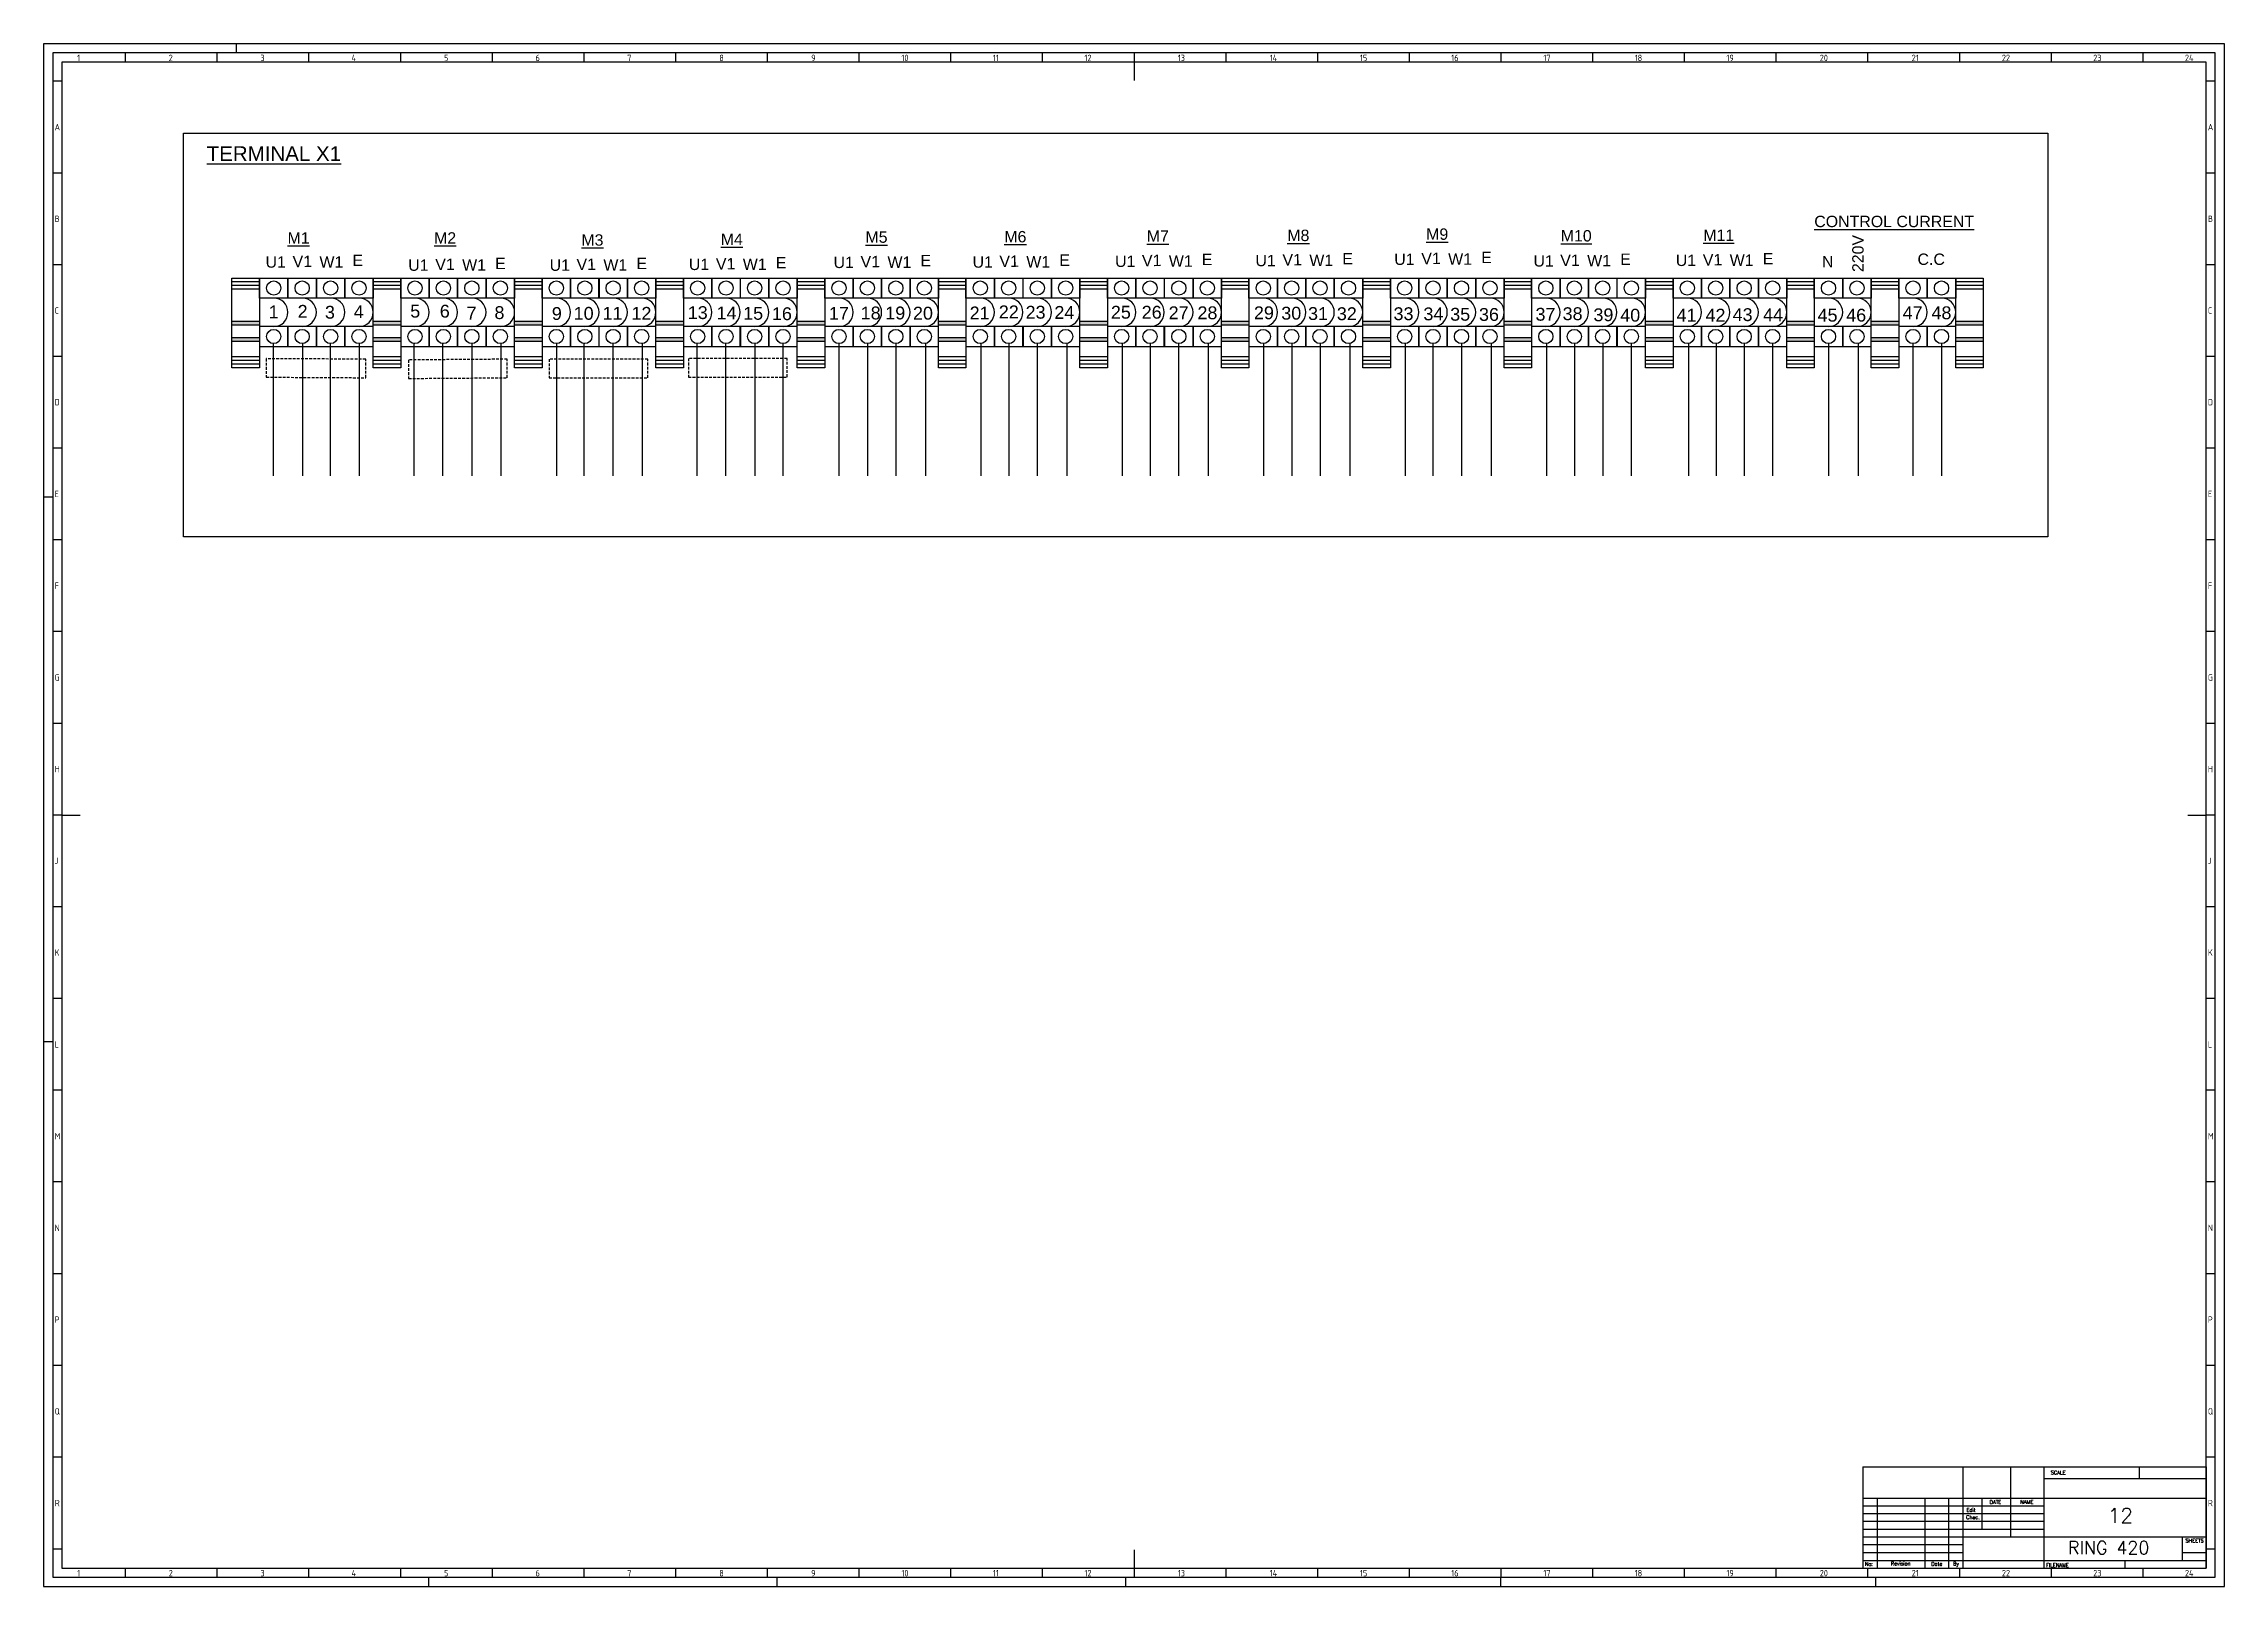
# Model space of a CAD drawing. Header units: millimetres. Extents: x 0 to 1189, y 5 to 846.
import ezdxf
from ezdxf.enums import TextEntityAlignment as Align

# ---------------------------------------------------------------- set-up
doc = ezdxf.new("R2010")
doc.units = ezdxf.units.MM
doc.header["$LTSCALE"] = 12
doc.linetypes.add('HIDDEN2', pattern=[0.1875, 0.125, -0.0625])
for name, color, linetype in [('025', 1, 'Continuous'), ('035', 5, 'Continuous'), ('07', 7, 'Continuous'), ('LOCBOX', 92, 'HIDDEN2'), ('RED_2.5mm^2', 1, 'Continuous')]:
    doc.layers.add(name, color=color, linetype=linetype)
doc.styles.add('ISO Proportional', font='isocp.shx')
doc.styles.add('WD', font='romans.shx')

# ---------------------------------------------------------------- blocks, each defined once
blk = doc.blocks.new('IEC_border_a0')
at = {"layer": '035', "color": 0}
for p, q in [((0, 841), (0, 0)), ((1189, 841), (0, 841)), ((44.5, 836), (44.5, 831)), ((94.5, 836), (94.5, 831)), ((105, 841), (105, 836)), ((144.5, 836), (144.5, 831)), ((194.5, 836), (194.5, 831)), ((244.5, 836), (244.5, 831)), ((294.5, 836), (294.5, 831)), ((344.5, 836), (344.5, 831)), ((394.5, 836), (394.5, 831)), ((444.5, 836), (444.5, 831)), ((494.5, 836), (494.5, 831)), ((544.5, 836), (544.5, 831)), ((594.5, 836), (594.5, 831)), ((644.5, 836), (644.5, 831)), ((694.5, 836), (694.5, 831)), ((744.5, 836), (744.5, 831)), ((794.5, 836), (794.5, 831)), ((844.5, 836), (844.5, 831)), ((894.5, 836), (894.5, 831)), ((944.5, 836), (944.5, 831)), ((994.5, 836), (994.5, 831)), ((1044.5, 836), (1044.5, 831)), ((1094.5, 836), (1094.5, 831)), ((1144.5, 836), (1144.5, 831)), ((1189, 0), (1189, 841)), ((10, 820.5), (5, 820.5)), ((1184, 820.5), (1179, 820.5)), ((10, 770.5), (5, 770.5)), ((1184, 770.5), (1179, 770.5)), ((10, 720.5), (5, 720.5)), ((1184, 720.5), (1179, 720.5)), ((10, 670.5), (5, 670.5)), ((1184, 670.5), (1179, 670.5)), ((10, 620.5), (5, 620.5)), ((1184, 620.5), (1179, 620.5)), ((0, 594), (5, 594)), ((10, 570.5), (5, 570.5)), ((1184, 570.5), (1179, 570.5)), ((10, 520.5), (5, 520.5)), ((1184, 520.5), (1179, 520.5)), ((10, 470.5), (5, 470.5)), ((1184, 470.5), (1179, 470.5)), ((10, 420.5), (5, 420.5)), ((1184, 420.5), (1179, 420.5)), ((1184, 420.5), (1179, 420.5)), ((10, 370.5), (5, 370.5)), ((1184, 370.5), (1179, 370.5)), ((10, 320.5), (5, 320.5)), ((1184, 320.5), (1179, 320.5)), ((0, 297), (5, 297)), ((10, 270.5), (5, 270.5)), ((1184, 270.5), (1179, 270.5)), ((1184, 270.5), (1179, 270.5)), ((10, 220.5), (5, 220.5)), ((1184, 220.5), (1179, 220.5)), ((10, 170.5), (5, 170.5)), ((1184, 170.5), (1179, 170.5)), ((10, 120.5), (5, 120.5)), ((1184, 120.5), (1179, 120.5)), ((10, 70.5), (5, 70.5)), ((1184, 70.5), (1179, 70.5)), ((10, 20.4), (5.1, 20.4)), ((1184, 20.4), (1179, 20.4)), ((0, 0), (1189, 0)), ((44.5, 10), (44.5, 5)), ((94.5, 10), (94.5, 5)), ((144.5, 10), (144.5, 5)), ((194.5, 10), (194.5, 5)), ((210, 0), (210, 5)), ((244.5, 10), (244.5, 5)), ((294.5, 10), (294.5, 5)), ((344.5, 10), (344.5, 5)), ((394.5, 10), (394.5, 5)), ((400, 0), (400, 5)), ((444.5, 10), (444.5, 5)), ((494.5, 10), (494.5, 5)), ((544.5, 10), (544.5, 5)), ((590, 0), (590, 5)), ((594.5, 10), (594.5, 5)), ((644.5, 10), (644.5, 5)), ((694.5, 10), (694.5, 5)), ((744.5, 10), (744.5, 5)), ((744.5, 10), (744.5, 5)), ((794.5, 10), (794.5, 5)), ((794.5, 0), (794.5, 5)), ((844.5, 10), (844.5, 5)), ((894.5, 10), (894.5, 5)), ((944.5, 10), (944.5, 5)), ((994.5, 10), (994.5, 5)), ((999, 0), (999, 5)), ((1044.5, 10), (1044.5, 5)), ((1094.5, 10), (1094.5, 5)), ((1144.5, 10), (1144.5, 5))]:
    blk.add_line(p, q, dxfattribs=at)
blk.add_lwpolyline([(10, 10), (1179, 10), (1179, 831), (10, 831)], close=True, dxfattribs=at)
at = {"layer": '07', "color": 0}
for p, q in [((594.5, 831), (594.5, 821)), ((10, 420.5), (20, 420.5)), ((1169, 420.5), (1179, 420.5)), ((594.5, 20), (594.5, 10))]:
    blk.add_line(p, q, dxfattribs=at)
blk.add_lwpolyline([(5, 5), (1184, 5), (1184, 836), (5, 836)], close=True, dxfattribs=at)
at = {"layer": '035', "color": 0, "style": 'ISO Proportional'}
for s, p in [('1', (18.3, 831.5)), ('2', (68.2, 831.5)), ('3', (118.2, 831.5)), ('4', (167.9, 831.5)), ('5', (218.3, 831.5)), ('6', (268.2, 831.5)), ('7', (318.2, 831.5)), ('8', (368.4, 831.5)), ('9', (418.5, 831.5)), ('10', (467.7, 831.5)), ('11', (517.5, 831.5)), ('12', (567.5, 831.5)), ('13', (618.4, 831.5)), ('14', (668.5, 831.5)), ('15', (717.7, 831.5)), ('16', (767.5, 831.5)), ('17', (817.7, 831.5)), ('18', (867.5, 831.5)), ('19', (917.5, 831.5)), ('20', (968.4, 831.5)), ('21', (1018.5, 831.5)), ('22', (1067.7, 831.5)), ('23', (1117.5, 831.5)), ('24', (1167.5, 831.5)), ('A', (6, 793.8)), ('A', (1180, 793.8)), ('B', (6, 743.8)), ('B', (1180, 743.8)), ('C', (6, 693.8)), ('C', (1180, 693.8)), ('D', (6, 643.8)), ('D', (1180, 643.8)), ('E', (6, 593.8)), ('E', (1180, 593.8)), ('F', (6, 543.8)), ('F', (1180, 543.8)), ('G', (6, 493.8)), ('G', (1180, 493.8)), ('H', (6, 443.8)), ('H', (1180, 443.8)), ('J', (6, 393.8)), ('J', (1180, 393.8)), ('K', (6, 343.8)), ('K', (1180, 343.8)), ('L', (6, 293.7)), ('L', (1180, 293.7)), ('M', (6, 243.7)), ('M', (1180, 243.7)), ('N', (6, 193.7)), ('N', (1180, 193.7)), ('P', (6, 143.7)), ('P', (1180, 143.7)), ('Q', (6, 93.7)), ('Q', (1180, 93.7)), ('R', (6.1, 43.7)), ('R', (1180, 43.7)), ('1', (18.3, 5.5)), ('2', (68.2, 5.5)), ('3', (118.2, 5.5)), ('4', (167.9, 5.5)), ('5', (218.3, 5.5)), ('6', (268.2, 5.5)), ('7', (318.2, 5.5)), ('8', (368.4, 5.5)), ('9', (418.5, 5.5)), ('10', (467.7, 5.5)), ('11', (517.5, 5.5)), ('12', (567.5, 5.5)), ('13', (618.4, 5.5)), ('14', (668.5, 5.5)), ('15', (717.7, 5.5)), ('16', (767.5, 5.5)), ('17', (817.7, 5.5)), ('18', (867.5, 5.5)), ('19', (917.5, 5.5)), ('20', (968.4, 5.5)), ('21', (1018.5, 5.5)), ('22', (1067.7, 5.5)), ('23', (1117.5, 5.5)), ('24', (1167.5, 5.5))]:
    blk.add_text(s, height=3.5, dxfattribs=at).set_placement(p)
blk = doc.blocks.new('IEC_tblock_a0')
at = {"layer": '035'}
for p, q in [((-106.6, 55.2), (-106.6, 17)), ((-88.4, 48.9), (0, 48.9)), ((-36.4, 55.2), (-36.4, 48.9)), ((-179.4, 38.2), (-179.4, 0)), ((-153.4, 38.2), (-153.4, 0)), ((-140.4, 38.2), (-140.4, 0)), ((-122.2, 38.2), (-122.2, 21.2)), ((-187.2, 34), (-88.4, 34)), ((-187.2, 29.8), (-88.4, 29.8)), ((-187.2, 25.5), (-88.4, 25.5)), ((-187.2, 21.2), (-88.4, 21.2)), ((-187.2, 17), (-132.6, 17)), ((-187.2, 12.8), (-132.6, 12.8)), ((-187.2, 8.5), (-132.6, 8.5)), ((-187.2, 4.2), (0, 4.2)), ((-44.2, 4.2), (-44.2, 0)), ((-13, 8.5), (0, 8.5))]:
    blk.add_line(p, q, dxfattribs=at)
at = {"layer": '07'}
for p, q in [((-187.2, 55.2), (0, 55.2)), ((-187.2, 55.2), (-187.2, 0)), ((-132.6, 55.2), (-132.6, 0)), ((-88.4, 55.2), (-88.4, 0)), ((0, 55.2), (0, 0)), ((-187.2, 38.2), (0, 38.2)), ((-132.6, 17), (0, 17)), ((-13, 17), (-13, 4.2)), ((-187.2, 0), (0, 0))]:
    blk.add_line(p, q, dxfattribs=at)
at = {"style": 'WD'}
for tag, p in [('SCALE', (-69.9, 51.1)), ('SH', (-8.7, 10.1)), ('FILENAME', (-68.1, 0.8))]:
    blk.add_attdef(tag, p, '', height=2, dxfattribs=at)
for tag, height, p in [('CKDATE', 2, (-114.9, 26.6)), ('EDDATE', 2, (-115, 30.8)), ('EDBY', 2, (-98, 30.9)), ('CKBY', 2, (-97.9, 26.3)), ('PROJDESC', 5, (-45.9, 29.2)), ('DWGDESC', 5, (-44.9, 19.7)), ('DWGNO', 3.5, (-48.5, 9.5))]:
    blk.add_attdef(tag, text='', height=height, dxfattribs=at).set_placement(p, align=Align.CENTER)
at = {"style": 'WD', "flags": 1}
blk.add_attdef('WD_TB', (-120.9, 11.9), '', height=2, dxfattribs=at)
at = {"layer": '025', "style": 'WD'}
for s, p in [('SCALE', (-80.6, 51.1)), ('NAME', (-97.7, 35.1)), ('No:', (-183.8, 1.2)), ('Revision', (-166.5, 1.5)), ('Date', (-146.8, 1.3)), ('By', (-136.3, 1.4))]:
    blk.add_text(s, height=2, dxfattribs=at).set_placement(p, align=Align.CENTER)
for s, p in [('DATE', (-118, 35)), ('Chec.', (-130.8, 26.7)), ('Edit', (-130.6, 30.7)), ('SHEETS', (-11.2, 14)), ('FILENAME', (-87.2, 0.6))]:
    blk.add_text(s, height=2, dxfattribs=at).set_placement(p)
blk = doc.blocks.new('T')
for points in [[(0, 0), (10, 0), (10, -7), (0, -7)], [(10, -17), (0, -17), (0, -24), (10, -24)]]:
    blk.add_lwpolyline(points, close=True)
for centre in [(5, -3.5), (5, -20.5)]:
    blk.add_circle(centre, 2.5)
blk.add_arc((5, -12), 5, 270, 90)
blk = doc.blocks.new('GH')
at = {"layer": 'RED_2.5mm^2'}
h = blk.add_hatch(color=0, dxfattribs=at)
h.dxf.hatch_style = 1
h.paths.add_polyline_path([(0, -32.5), (0, -34.5), (15, -34.5), (15, -32.5)])
h.paths.add_polyline_path([(15, -25.6), (15, -23.6), (0, -23.6), (0, -25.6)])
at = {"layer": 'RED_2.5mm^2', "color": 0}
for p, q in [((15, -2), (0, -2)), ((15, -4), (0, -4)), ((15, -6), (0, -6)), ((15, -23.6), (0, -23.6)), ((15, -25.6), (0, -25.6)), ((15, -32.5), (0, -32.5)), ((15, -34.5), (0, -34.5)), ((15, -42.9), (0, -42.9)), ((15, -44.9), (0, -44.9)), ((15, -46.9), (0, -46.9))]:
    blk.add_line(p, q, dxfattribs=at)
blk.add_lwpolyline([(0, 0), (15, 0), (15, -48.9), (0, -48.9)], close=True, dxfattribs=at)

msp = doc.modelspace()

# ---------------------------------------------------------------- linework, layer by layer
msp.add_lwpolyline([(76.3, 797.1), (1092.7, 797.1), (1092.7, 577), (76.3, 577)], close=True)
at = {"layer": 'LOCBOX', "color": 0}
for points in [[(175.6, 673.9), (121.4, 674.2), (121.4, 664.1), (175.6, 663.8)], [(252.7, 673.9), (199, 673.5), (199, 663.4), (252.7, 663.8)], [(329.4, 673.9), (275.6, 673.9), (275.6, 663.8), (329.4, 663.8)], [(405.4, 674.3), (351.6, 674.3), (351.6, 664.2), (405.4, 664.2)]]:
    msp.add_lwpolyline(points, close=True, dxfattribs=at)
at = {"layer": 'RED_2.5mm^2'}
for p, q in [((125.3, 610.4), (125.3, 682.4)), ((141.1, 682.4), (141.1, 610.4)), ((156.3, 682.4), (156.3, 610.4)), ((172, 682.4), (172, 610.4)), ((201.9, 682.4), (201.9, 610.4)), ((217.5, 682.4), (217.5, 610.4)), ((233.5, 682.4), (233.5, 610.4)), ((249.3, 682.4), (249.3, 610.4)), ((279.6, 682.4), (279.6, 610.4)), ((294.6, 682.4), (294.6, 610.4)), ((310.4, 682.4), (310.4, 610.4)), ((326.4, 682.4), (326.4, 610.4)), ((356.2, 682.4), (356.2, 610.4)), ((371.7, 682.4), (371.7, 610.4)), ((387.8, 682.4), (387.8, 610.4)), ((403, 682.4), (403, 610.4)), ((433.6, 682.4), (433.6, 610.4)), ((449.2, 682.4), (449.2, 610.4)), ((464.7, 682.4), (464.7, 610.4)), ((480.8, 682.4), (480.8, 610.4)), ((511, 682.4), (511, 610.4)), ((526.2, 682.4), (526.2, 610.4)), ((541.7, 682.4), (541.7, 610.4)), ((557.9, 682.4), (557.9, 610.4)), ((588.1, 682.4), (588.1, 610.4)), ((603.3, 682.4), (603.3, 610.4)), ((618.8, 682.4), (618.8, 610.4)), ((634.9, 682.4), (634.9, 610.4)), ((665.1, 682.4), (665.1, 610.4)), ((680.5, 682.4), (680.5, 610.4)), ((696, 682.4), (696, 610.4)), ((712.1, 682.4), (712.1, 610.4)), ((742.4, 682.4), (742.4, 610.4)), ((757.5, 682.4), (757.5, 610.4)), ((773, 682.4), (773, 610.4)), ((789.2, 682.4), (789.2, 610.4)), ((819.4, 682.4), (819.4, 610.4)), ((834.6, 682.4), (834.6, 610.4)), ((850.1, 682.4), (850.1, 610.4)), ((865.6, 682.4), (865.6, 610.4)), ((896.8, 682.4), (896.8, 610.4)), ((912, 682.4), (912, 610.4)), ((927.2, 682.4), (927.2, 610.4)), ((942.7, 682.4), (942.7, 610.4)), ((973.2, 682.4), (973.2, 610.4)), ((989.3, 682.4), (989.3, 610.4)), ((1019.2, 682.4), (1019.2, 610.4)), ((1034.7, 682.4), (1034.7, 610.4))]:
    msp.add_line(p, q, dxfattribs=at)

# ---------------------------------------------------------------- block references
msp.add_blockref('IEC_border_a0', (0, 4.9))
at = {"color": 0, "xscale": 1.551359768656993, "yscale": 1.551359768656993, "zscale": 1.551359768656993}
for p in [(117.7, 718.1), (133.2, 718.1), (148.7, 718.1), (164.2, 718.1), (194.7, 718.1), (210.2, 718.1), (225.7, 718.1), (241.3, 718.1), (271.8, 718.1), (287.3, 718.1), (302.8, 718.1), (318.3, 718.1), (348.8, 718.1), (364.3, 718.1), (379.9, 718.1), (395.4, 718.1), (425.9, 718.1), (441.4, 718.1), (456.9, 718.1), (472.4, 718.1), (502.9, 718.1), (518.4, 718.1), (534, 718.1), (549.5, 718.1), (580, 718.1), (595.5, 718.1), (611.2, 718.1), (626.7, 718.1), (657.2, 718.1), (672.7, 718.1), (688.2, 718.1), (703.7, 718.1), (734.3, 718.1), (749.8, 718.1), (765.3, 718.1), (780.8, 718.1), (811.3, 718.1), (826.8, 718.1), (842.3, 718.1), (857.9, 718.1), (888.4, 718.1), (903.9, 718.1), (919.4, 718.1), (934.9, 718.1), (965.4, 718.1), (980.9, 718.1), (1011.5, 718.1), (1027, 718.1)]:
    msp.add_blockref('T', p, dxfattribs=at)
ref = msp.add_blockref('IEC_tblock_a0', (1179, 14.9))
ref.add_attrib('DWGDESC', 'RING 420', dxfattribs={"height": 7, "style": 'WD'}).set_placement((1125.9, 22.5), align=Align.CENTER)
ref.add_attrib('PROJDESC', '12', dxfattribs={"height": 8, "style": 'WD'}).set_placement((1132.3, 39.5), align=Align.CENTER)
at = {"layer": 'RED_2.5mm^2', "color": 0}
for p in [(102.7, 718.1), (179.7, 718.1), (256.8, 718.1), (333.8, 718.1), (410.9, 718.1), (487.9, 718.1), (565, 718.1), (642.2, 718.1), (719.3, 718.1), (796.3, 718.1), (873.4, 718.1), (950.4, 718.1), (996.5, 718.1), (1042.5, 718.1)]:
    msp.add_blockref('GH', p, dxfattribs=at)

# ---------------------------------------------------------------- texts
at = {"color": 0, "attachment_point": 1}
for s, width, heights, insert, char_height in [('{\\fArial|b0|i0|c0|p34;\\LTERMINAL X1}', 94.38, [0], (88.9, 790), 8), ('\\pxql;{\\fArial|b0|i0|c0|p34;\\LCONTROL CURRENT}', 99.219, [0], (965.4, 752.1), 6.205), ('\\pxqc;{\\f@Arial Unicode MS|b0|i0|c0|p34;\\LM1}', 96.418, [0], (90.8, 743.1), 6.205), ('\\pxqc;{\\f@Arial Unicode MS|b0|i0|c0|p34;\\LM2}', 96.418, [0], (170.7, 743.1), 6.205), ('\\pxqc;{\\f@Arial Unicode MS|b0|i0|c0|p34;\\LM3}', 96.418, [0], (251, 742), 6.205), ('\\pxqc;{\\f@Arial Unicode MS|b0|i0|c0|p34;\\LM4}', 96.418, [0], (327, 742.4), 6.205), ('\\pxqc;{\\f@Arial Unicode MS|b0|i0|c0|p34;\\LM5}', 96.418, [0], (405.9, 743.6), 6.205), ('\\pxqc;{\\f@Arial Unicode MS|b0|i0|c0|p34;\\LM6}', 96.418, [0], (481.6, 743.8), 6.205), ('\\pxqc;{\\f@Arial Unicode MS|b0|i0|c0|p34;\\LM7}', 96.418, [0], (559.3, 744.1), 6.205), ('\\pxqc;{\\f@Arial Unicode MS|b0|i0|c0|p34;\\LM8}', 96.418, [0], (635.9, 744.5), 6.205), ('\\pxqc;{\\f@Arial Unicode MS|b0|i0|c0|p34;\\LM9}', 96.418, [0], (711.6, 745.2), 6.205), ('\\pxqc;{\\f@Arial Unicode MS|b0|i0|c0|p34;\\LM10}', 96.418, [0], (787.4, 744.3), 6.205), ('\\pxqc;{\\f@Arial Unicode MS|b0|i0|c0|p34;\\LM11}', 96.418, [0], (865.1, 744.6), 6.205), ('{\\f@Arial Unicode MS|b0|i0|c0|p34;U1}', 68.361, [0], (121, 730), 6.205), ('{\\f@Arial Unicode MS|b0|i0|c0|p34;W1}', 56.634, [0], (150.4, 730), 6.205), ('{\\f@Arial Unicode MS|b0|i0|c0|p34;E}', 12.868, [0], (168.4, 730.9), 6.205), ('{\\f@Arial Unicode MS|b0|i0|c0|p34;U1}', 68.361, [0], (198.8, 728.3), 6.205), ('{\\f@Arial Unicode MS|b0|i0|c0|p34;W1}', 56.634, [0], (228.2, 728.4), 6.205), ('{\\f@Arial Unicode MS|b0|i0|c0|p34;E}', 12.868, [0], (246.2, 729.2), 6.205), ('{\\f@Arial Unicode MS|b0|i0|c0|p34;U1}', 68.361, [0], (275.9, 728.3), 6.205), ('{\\f@Arial Unicode MS|b0|i0|c0|p34;W1}', 56.634, [0], (305.2, 728.4), 6.205), ('{\\f@Arial Unicode MS|b0|i0|c0|p34;E}', 12.868, [0], (323.2, 729.2), 6.205), ('{\\f@Arial Unicode MS|b0|i0|c0|p34;U1}', 68.361, [0], (351.8, 728.7), 6.205), ('{\\f@Arial Unicode MS|b0|i0|c0|p34;W1}', 56.634, [0], (381.2, 728.8), 6.205), ('{\\f@Arial Unicode MS|b0|i0|c0|p34;E}', 12.868, [0], (399.2, 729.6), 6.205), ('{\\f@Arial Unicode MS|b0|i0|c0|p34;U1}', 68.361, [0], (430.7, 729.8), 6.205), ('{\\f@Arial Unicode MS|b0|i0|c0|p34;W1}', 56.634, [0], (460.1, 729.9), 6.205), ('{\\f@Arial Unicode MS|b0|i0|c0|p34;E}', 12.868, [0], (478.1, 730.8), 6.205), ('{\\f@Arial Unicode MS|b0|i0|c0|p34;U1}', 68.361, [0], (506.5, 730), 6.205), ('{\\f@Arial Unicode MS|b0|i0|c0|p34;W1}', 56.634, [0], (535.8, 730.1), 6.205), ('{\\f@Arial Unicode MS|b0|i0|c0|p34;E}', 12.868, [0], (553.8, 731), 6.205), ('{\\f@Arial Unicode MS|b0|i0|c0|p34;U1}', 68.361, [0], (584.2, 730.4), 6.205), ('{\\f@Arial Unicode MS|b0|i0|c0|p34;W1}', 56.634, [0], (613.5, 730.5), 6.205), ('{\\f@Arial Unicode MS|b0|i0|c0|p34;E}', 12.868, [0], (631.5, 731.4), 6.205), ('{\\f@Arial Unicode MS|b0|i0|c0|p34;U1}', 68.361, [0], (660.7, 730.8), 6.205), ('{\\f@Arial Unicode MS|b0|i0|c0|p34;W1}', 56.634, [0], (690.1, 730.9), 6.205), ('{\\f@Arial Unicode MS|b0|i0|c0|p34;E}', 12.868, [0], (708.1, 731.8), 6.205), ('{\\f@Arial Unicode MS|b0|i0|c0|p34;U1}', 68.361, [0], (736.4, 731.5), 6.205), ('{\\f@Arial Unicode MS|b0|i0|c0|p34;W1}', 56.634, [0], (765.8, 731.6), 6.205), ('{\\f@Arial Unicode MS|b0|i0|c0|p34;E}', 12.868, [0], (783.8, 732.5), 6.205), ('{\\f@Arial Unicode MS|b0|i0|c0|p34;U1}', 68.361, [0], (812.3, 730.6), 6.205), ('{\\f@Arial Unicode MS|b0|i0|c0|p34;W1}', 56.634, [0], (841.6, 730.7), 6.205), ('{\\f@Arial Unicode MS|b0|i0|c0|p34;E}', 12.868, [0], (859.6, 731.5), 6.205), ('{\\f@Arial Unicode MS|b0|i0|c0|p34;U1}', 68.361, [0], (889.9, 730.9), 6.205), ('{\\f@Arial Unicode MS|b0|i0|c0|p34;W1}', 56.634, [0], (919.3, 731), 6.205), ('{\\f@Arial Unicode MS|b0|i0|c0|p34;E}', 12.868, [0], (937.3, 731.8), 6.205), ('{\\f@Arial Unicode MS|b0|i0|c0|p34;N}', 12.868, [0], (969.6, 730.2), 6.205), ('{\\f@Arial Unicode MS|b0|i0|c0|p34;C.C}', 12.868, [0], (1021.7, 731.5), 6.205), ('{\\f@Arial Unicode MS|b0|i0|c0|p34;1}', 68.361, [0], (122.7, 703.2), 7), ('{\\f@Arial Unicode MS|b0|i0|c0|p34;2}', 64.853, [0], (138.5, 703.5), 7), ('{\\f@Arial Unicode MS|b0|i0|c0|p34;3}', 68.361, [0], (153.4, 703), 7), ('{\\f@Arial Unicode MS|b0|i0|c0|p34;4}', 68.361, [6.26], (169.1, 703.3), 7), ('{\\f@Arial Unicode MS|b0|i0|c0|p34;5}', 68.361, [0], (199.9, 703.6), 7), ('{\\f@Arial Unicode MS|b0|i0|c0|p34;6}', 68.361, [0], (216, 703.6), 7), ('{\\f@Arial Unicode MS|b0|i0|c0|p34;7}', 68.361, [0], (230.6, 702.5), 7), ('{\\f@Arial Unicode MS|b0|i0|c0|p34;8}', 68.361, [0], (245.8, 702.8), 7), ('{\\f@Arial Unicode MS|b0|i0|c0|p34;9}', 68.361, [0], (277.1, 702.3), 7), ('{\\f@Arial Unicode MS|b0|i0|c0|p34;10}', 68.361, [0], (289, 702.4), 7), ('{\\f@Arial Unicode MS|b0|i0|c0|p34;11}', 68.361, [0], (304.7, 702.4), 7), ('{\\f@Arial Unicode MS|b0|i0|c0|p34;12}', 68.361, [0], (320.5, 702.4), 7), ('{\\f@Arial Unicode MS|b0|i0|c0|p34;13}', 51.962, [0], (351.2, 702.8), 7), ('{\\f@Arial Unicode MS|b0|i0|c0|p34;14}', 68.361, [0], (366.9, 702.6), 7), ('{\\f@Arial Unicode MS|b0|i0|c0|p34;15}', 68.361, [0], (381.4, 702.4), 7), ('{\\f@Arial Unicode MS|b0|i0|c0|p34;16}', 68.361, [0], (397.1, 702.2), 7), ('{\\f@Arial Unicode MS|b0|i0|c0|p34;17}', 68.361, [0], (428.2, 702.4), 7), ('{\\f@Arial Unicode MS|b0|i0|c0|p34;18}', 68.361, [0], (445.5, 702.6), 7), ('{\\f@Arial Unicode MS|b0|i0|c0|p34;19}', 68.361, [0], (458.9, 702.6), 7), ('{\\f@Arial Unicode MS|b0|i0|c0|p34;20}', 68.361, [0], (474, 702.5), 7), ('{\\f@Arial Unicode MS|b0|i0|c0|p34;21}', 68.361, [0], (504.9, 702.6), 7), ('{\\f@Arial Unicode MS|b0|i0|c0|p34;22}', 68.361, [0], (520.8, 703.2), 7), ('{\\f@Arial Unicode MS|b0|i0|c0|p34;23}', 68.361, [0], (535.4, 703), 7), ('{\\f@Arial Unicode MS|b0|i0|c0|p34;24}', 68.361, [0], (551.1, 702.9), 7), ('{\\f@Arial Unicode MS|b0|i0|c0|p34;25}', 68.361, [0], (581.9, 703), 7), ('{\\f@Arial Unicode MS|b0|i0|c0|p34;2\\f@Arial Unicode MS|b0|i0|c178|p34;6}', 68.361, [0], (598.7, 703), 7), ('{\\f@Arial Unicode MS|b0|i0|c0|p34;2\\f@Arial Unicode MS|b0|i0|c178|p34;7}', 68.361, [0], (613.4, 702.7), 7), ('{\\f@Arial Unicode MS|b0|i0|c0|p34;2\\f@Arial Unicode MS|b0|i0|c178|p34;8}', 68.361, [0], (629.1, 702.7), 7), ('{\\f@Arial Unicode MS|b0|i0|c0|p34;2\\f@Arial Unicode MS|b0|i0|c178|p34;9}', 68.361, [0], (659.9, 702.7), 7), ('{\\f@Arial Unicode MS|b0|i0|c178|p34;30}', 68.361, [0], (674.8, 702.5), 7), ('{\\f@Arial Unicode MS|b0|i0|c178|p34;31}', 68.361, [0], (689.4, 702.3), 7), ('{\\f@Arial Unicode MS|b0|i0|c178|p34;32}', 68.361, [0], (705.1, 702.2), 7), ('{\\f@Arial Unicode MS|b0|i0|c178|p34;33}', 68.361, [0], (736, 702.2), 7), ('{\\f@Arial Unicode MS|b0|i0|c178|p34;34}', 68.361, [4.85], (752.3, 702.1), 7), ('{\\f@Arial Unicode MS|b0|i0|c178|p34;35}', 68.361, [0], (766.9, 701.9), 7), ('{\\f@Arial Unicode MS|b0|i0|c178|p34;36}', 68.361, [0], (782.6, 701.8), 7), ('{\\f@Arial Unicode MS|b0|i0|c178|p34;37}', 68.361, [0], (813.4, 701.9), 7), ('{\\f@Arial Unicode MS|b0|i0|c178|p34;38}', 68.361, [0], (828.2, 702.2), 7), ('{\\f@Arial Unicode MS|b0|i0|c178|p34;39}', 68.361, [4.85], (845, 701.6), 7), ('{\\f@Arial Unicode MS|b0|i0|c178|p34;43}', 68.361, [0], (920.9, 701.7), 7), ('{\\f@Arial Unicode MS|b0|i0|c178|p34;44}', 68.361, [4.85], (937.5, 701.6), 7), ('{\\f@Arial Unicode MS|b0|i0|c178|p34;47}', 68.361, [0], (1013.6, 702.7), 7), ('{\\f@Arial Unicode MS|b0|i0|c178|p34;48}', 68.361, [0], (1029.3, 702.7), 7), ('{\\f@Arial Unicode MS|b0|i0|c178|p34;40}', 68.361, [0], (859.6, 701.4), 7), ('{\\f@Arial Unicode MS|b0|i0|c178|p34;41}', 68.361, [0], (890.3, 701.4), 7), ('{\\f@Arial Unicode MS|b0|i0|c178|p34;42}', 68.361, [0], (906.1, 701.4), 7), ('{\\f@Arial Unicode MS|b0|i0|c178|p34;45}', 68.361, [0], (967.2, 701.4), 7), ('{\\f@Arial Unicode MS|b0|i0|c178|p34;46}', 68.361, [0], (982.8, 701.4), 7)]:
    msp.add_mtext_dynamic_manual_height_columns(s, width=width, gutter_width=54.3, heights=heights, dxfattribs=dict(at, insert=insert, char_height=char_height))
at = {"color": 0, "char_height": 6.205, "attachment_point": 1}
for s, width, insert, rotation in [('{\\f@Arial Unicode MS|b0|i0|c178|p34;220\\f@Arial Unicode MS|b0|i0|c0|p34;V}', 12.868, (986.1, 721.4), 90), ('{\\f@Arial Unicode MS|b0|i0|c0|p34;V1}', 6.205, (135.7, 730.2), 1.062), ('{\\f@Arial Unicode MS|b0|i0|c0|p34;V1}', 6.205, (213.5, 728.6), 1.062), ('{\\f@Arial Unicode MS|b0|i0|c0|p34;V1}', 6.205, (290.5, 728.6), 1.062), ('{\\f@Arial Unicode MS|b0|i0|c0|p34;V1}', 6.205, (366.5, 728.9), 1.062), ('{\\f@Arial Unicode MS|b0|i0|c0|p34;V1}', 6.205, (445.4, 730.1), 1.062), ('{\\f@Arial Unicode MS|b0|i0|c0|p34;V1}', 6.205, (521.1, 730.3), 1.062), ('{\\f@Arial Unicode MS|b0|i0|c0|p34;V1}', 6.205, (598.8, 730.7), 1.062), ('{\\f@Arial Unicode MS|b0|i0|c0|p34;V1}', 6.205, (675.4, 731.1), 1.062), ('{\\f@Arial Unicode MS|b0|i0|c0|p34;V1}', 6.205, (751.1, 731.8), 1.062), ('{\\f@Arial Unicode MS|b0|i0|c0|p34;V1}', 6.205, (826.9, 730.8), 1.062), ('{\\f@Arial Unicode MS|b0|i0|c0|p34;V1}', 6.205, (904.6, 731.1), 1.062)]:
    msp.add_mtext_dynamic_manual_height_columns(s, width=width, gutter_width=54.3, heights=[0], dxfattribs=dict(at, insert=insert, rotation=rotation))

doc.saveas('drawing.dxf')
